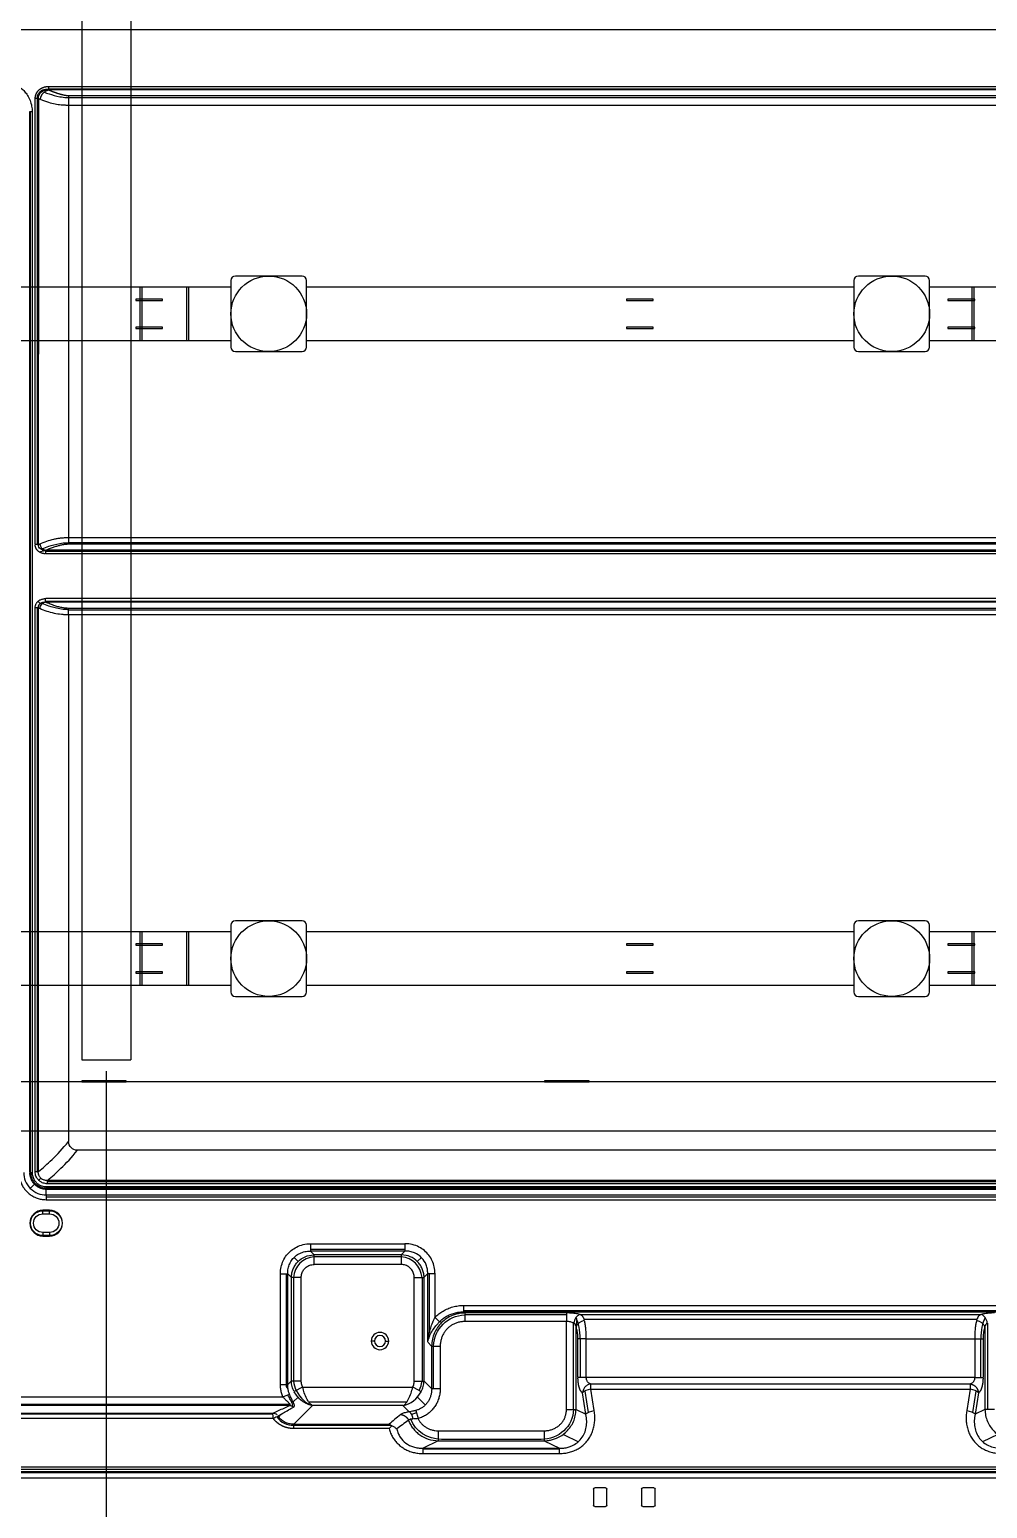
# Model space of a CAD drawing. Header units: millimetres. Extents: x 10037 to 11393, y -913 to 246.
# Drawn here: x 10931.7 to 11146.9, y -633.8 to -301.3 of the extents above; entities that cross this region are included whole.
import ezdxf

# ---------------------------------------------------------------- set-up
doc = ezdxf.new("R2010")
doc.units = ezdxf.units.MM
doc.header["$LTSCALE"] = 46.255
doc.layers.get('0').update_dxf_attribs({"linetype": 'CONTINUOUS'})
doc.layers.add('1', color=7, linetype='CONTINUOUS', true_color=0xffffff)

msp = doc.modelspace()

# ---------------------------------------------------------------- linework, layer by layer
at = {"color": 1}
for p, q in [((10943.42, -59.2), (10943.42, -533)), ((10954.42, -59.2), (10954.42, -533)), ((10943.42, -533), (10954.42, -533)), ((11306.42, -537.91), (10254.42, -537.91)), ((10254.42, -548.91), (11306.42, -548.91))]:
    msp.add_line(p, q, dxfattribs=at)
at = {"color": 3}
for p, q in [((10976.92, -357.7), (10976.92, -372.7)), ((10992.92, -356.7), (10977.92, -356.7)), ((10993.92, -372.7), (10993.92, -357.7)), ((11116.92, -357.7), (11116.92, -372.7)), ((11132.92, -356.7), (11117.92, -356.7)), ((11133.92, -372.7), (11133.92, -357.7)), ((10976.92, -359.2), (10853.92, -359.2)), ((10956.42, -359.2), (10956.42, -371.2)), ((10956.92, -359.2), (10956.92, -371.2)), ((10966.92, -359.2), (10966.92, -371.2)), ((10967.42, -359.2), (10967.42, -371.2)), ((11116.92, -359.2), (10993.92, -359.2)), ((11255.92, -359.2), (11133.92, -359.2)), ((11143.38, -359.2), (11143.38, -371.2)), ((11143.88, -359.2), (11143.88, -371.2)), ((10853.92, -371.2), (10976.92, -371.2)), ((10993.92, -371.2), (11116.92, -371.2)), ((11133.92, -371.2), (11255.92, -371.2)), ((10977.92, -373.7), (10992.92, -373.7)), ((11117.92, -373.7), (11132.92, -373.7)), ((10992.92, -501.7), (10977.92, -501.7)), ((11132.92, -501.7), (11117.92, -501.7)), ((10976.92, -504.2), (10853.92, -504.2)), ((10956.42, -504.2), (10956.42, -516.2)), ((10956.92, -504.2), (10956.92, -516.2)), ((10966.92, -504.2), (10966.92, -516.2)), ((10967.42, -504.2), (10967.42, -516.2)), ((10976.92, -502.7), (10976.92, -517.7)), ((10993.92, -517.7), (10993.92, -502.7)), ((11116.92, -504.2), (10993.92, -504.2)), ((11116.92, -502.7), (11116.92, -517.7)), ((11133.92, -517.7), (11133.92, -502.7)), ((11255.92, -504.2), (11133.92, -504.2)), ((11143.38, -504.2), (11143.38, -516.2)), ((11143.88, -504.2), (11143.88, -516.2)), ((10853.92, -516.2), (10976.92, -516.2)), ((10977.92, -518.7), (10992.92, -518.7)), ((10993.92, -516.2), (11116.92, -516.2)), ((11117.92, -518.7), (11132.92, -518.7)), ((11133.92, -516.2), (11255.92, -516.2))]:
    msp.add_line(p, q, dxfattribs=at)
at = {"color": 7}
msp.add_line((10948.92, -535.5), (10948.92, -731.84), dxfattribs=at)
at = {"color": 3}
for centre in [(10985.42, -365.2), (11125.42, -365.2), (10985.42, -510.2), (11125.42, -510.2)]:
    msp.add_circle(centre, 8.5, dxfattribs=at)
for centre, start, end in [((10977.92, -357.7), 90, 180), ((10992.92, -357.7), 0, 90), ((11117.92, -357.7), 90, 180), ((11132.92, -357.7), 0, 90), ((10977.92, -372.7), 180, 270), ((10992.92, -372.7), 270, 0), ((11117.92, -372.7), 180, 270), ((11132.92, -372.7), 270, 0), ((10977.92, -502.7), 90, 180), ((10992.92, -502.7), 0, 90), ((11117.92, -502.7), 90, 180), ((11132.92, -502.7), 0, 90), ((10977.92, -517.7), 180, 270), ((10992.92, -517.7), 270, 0), ((11117.92, -517.7), 180, 270), ((11132.92, -517.7), 270, 0)]:
    msp.add_arc(centre, 1, start, end, dxfattribs=at)
at = {"layer": '1', "color": 7, "linetype": 'Continuous'}
for p, q in [((11265.52, -301.37), (10295.32, -301.37)), ((10935.99, -314.84), (10935.99, -314.06)), ((10936.04, -314.06), (11265.52, -314.06)), ((11265.47, -314.68), (10936.04, -314.68)), ((11265.52, -314.84), (10936.04, -314.84)), ((10933.65, -316.76), (10932.96, -316.76)), ((10933.42, -316.81), (10933.42, -417.02)), ((10940.42, -316.12), (10940.42, -318.24)), ((10940.42, -316.55), (11265.52, -316.55)), ((10940.42, -318.29), (10940.42, -415.46)), ((10940.47, -316.12), (11265.52, -316.12)), ((10940.47, -318.24), (11265.47, -318.24)), ((10931.68, -319.7), (10932.25, -319.7)), ((10931.68, -319.75), (10931.68, -558.25)), ((10931.92, -558.3), (10931.92, -319.7)), ((10932.25, -319.75), (10932.25, -558.25)), ((10961.55, -361.9), (10955.55, -361.9)), ((10955.55, -361.9), (10955.55, -362.2)), ((10955.55, -362.2), (10961.55, -362.2)), ((10961.55, -362.2), (10961.55, -361.9)), ((11071.8, -361.9), (11065.8, -361.9)), ((11065.8, -361.9), (11065.8, -362.2)), ((11065.8, -362.2), (11071.8, -362.2)), ((11071.8, -362.2), (11071.8, -361.9)), ((11144.05, -361.9), (11138.05, -361.9)), ((11138.05, -361.9), (11138.05, -362.2)), ((11138.05, -362.2), (11144.05, -362.2)), ((11144.05, -362.2), (11144.05, -361.9)), ((10961.55, -368.2), (10955.55, -368.2)), ((10955.55, -368.2), (10955.55, -368.5)), ((10955.55, -368.5), (10961.55, -368.5)), ((10961.55, -368.5), (10961.55, -368.2)), ((11071.8, -368.2), (11065.8, -368.2)), ((11065.8, -368.2), (11065.8, -368.5)), ((11065.8, -368.5), (11071.8, -368.5)), ((11071.8, -368.5), (11071.8, -368.2)), ((11144.05, -368.2), (11138.05, -368.2)), ((11138.05, -368.2), (11138.05, -368.5)), ((11138.05, -368.5), (11144.05, -368.5)), ((11144.05, -368.5), (11144.05, -368.2)), ((10940.42, -415.52), (10940.42, -416.96)), ((10940.47, -415.52), (11335.36, -415.52)), ((10933.64, -417.07), (10932.94, -417.07)), ((10933.81, -418.73), (10935.13, -418.39)), ((10935.25, -418.38), (10935.25, -419.16)), ((11265.98, -418.38), (10935.3, -418.38)), ((10935.3, -418.54), (11266.03, -418.54)), ((11335.42, -416.67), (10940.42, -416.67)), ((10940.47, -416.96), (11335.36, -416.96)), ((11265.98, -419.16), (10935.3, -419.16)), ((10933.59, -431.33), (10932.94, -431.33)), ((10933.42, -431.33), (10933.42, -558.12)), ((10933.61, -429.9), (10934.07, -430.36)), ((10935.24, -430.02), (10935.24, -429.25)), ((11266.03, -429.86), (10935.24, -429.86)), ((11265.98, -430.02), (10935.3, -430.02)), ((10940.42, -432.82), (10940.42, -431.44)), ((10940.42, -431.74), (11335.42, -431.74)), ((11335.36, -431.44), (10940.47, -431.44)), ((10940.42, -432.94), (10940.42, -551.3)), ((11335.36, -432.89), (10940.47, -432.89)), ((10961.55, -506.9), (10955.55, -506.9)), ((10955.55, -506.9), (10955.55, -507.2)), ((10955.55, -507.2), (10961.55, -507.2)), ((10961.55, -507.2), (10961.55, -506.9)), ((11071.8, -506.9), (11065.8, -506.9)), ((11065.8, -506.9), (11065.8, -507.2)), ((11065.8, -507.2), (11071.8, -507.2)), ((11071.8, -507.2), (11071.8, -506.9)), ((11144.05, -506.9), (11138.05, -506.9)), ((11138.05, -506.9), (11138.05, -507.2)), ((11138.05, -507.2), (11144.05, -507.2)), ((11144.05, -507.2), (11144.05, -506.9)), ((10961.55, -513.2), (10955.55, -513.2)), ((10955.55, -513.2), (10955.55, -513.5)), ((10955.55, -513.5), (10961.55, -513.5)), ((10961.55, -513.5), (10961.55, -513.2)), ((11071.8, -513.2), (11065.8, -513.2)), ((11065.8, -513.2), (11065.8, -513.5)), ((11065.8, -513.5), (11071.8, -513.5)), ((11071.8, -513.5), (11071.8, -513.2)), ((11144.05, -513.2), (11138.05, -513.2)), ((11138.05, -513.2), (11138.05, -513.5)), ((11138.05, -513.5), (11144.05, -513.5)), ((11144.05, -513.5), (11144.05, -513.2)), ((10953.42, -537.7), (10943.42, -537.7)), ((10943.42, -537.7), (10943.42, -537.91)), ((10943.42, -537.91), (10953.42, -537.91)), ((10953.42, -537.91), (10953.42, -537.7)), ((11057.42, -537.7), (11047.42, -537.7)), ((11047.42, -537.7), (11047.42, -537.91)), ((11047.42, -537.91), (11057.42, -537.91)), ((11057.42, -537.91), (11057.42, -537.7)), ((11315.42, -553.3), (10942.42, -553.3)), ((10931.72, -558.3), (10932.25, -558.3)), ((10933.63, -558.12), (10932.93, -558.12)), ((10932.78, -560.94), (10931.84, -561.88)), ((10933.76, -560.01), (10934.19, -559.58)), ((10935.42, -562.04), (10935.42, -561.47)), ((11315.42, -561.8), (10935.42, -561.8)), ((10935.47, -561.47), (11315.36, -561.47)), ((10935.47, -562.04), (11315.42, -562.04)), ((10935.66, -560.1), (10935.66, -560.83)), ((10935.66, -560.3), (11315.39, -560.3)), ((10935.42, -563.36), (10935.42, -562.09)), ((10935.42, -563.36), (10935.42, -564.42)), ((10935.42, -563.8), (11315.42, -563.8)), ((10935.47, -563.36), (11315.42, -563.36)), ((10935.47, -564.42), (11315.36, -564.42)), ((10936.17, -566.8), (10934.67, -566.8)), ((10934.67, -566.8), (10934.67, -566.9)), ((10934.67, -566.9), (10936.17, -566.9)), ((10934.67, -567.55), (10934.67, -566.95)), ((10934.67, -567.6), (10936.17, -567.6)), ((10936.17, -566.8), (10936.17, -566.9)), ((10936.17, -567.6), (10936.17, -566.9)), ((10936.17, -571.8), (10934.67, -571.8)), ((10934.67, -571.8), (10934.67, -572.5)), ((10936.17, -571.85), (10936.17, -572.45)), ((10934.67, -572.6), (10934.67, -572.5)), ((10936.17, -572.5), (10934.67, -572.5)), ((10934.67, -572.6), (10936.17, -572.6)), ((10936.17, -572.6), (10936.17, -572.5)), ((10994.8, -574.33), (10994.8, -575.97)), ((10994.85, -574.33), (11015.98, -574.33)), ((11016.03, -574.33), (11016.03, -575.97)), ((10992.04, -578.32), (10991.12, -577.4)), ((11016.03, -575.63), (10994.8, -575.63)), ((10995.58, -576.75), (10994.84, -576)), ((11015.98, -575.97), (10994.85, -575.97)), ((10995.62, -579), (10995.62, -576.78)), ((11015.22, -577.24), (10995.62, -577.24)), ((10995.67, -576.78), (11015.17, -576.78)), ((11015.22, -579), (11015.22, -576.78)), ((11015.25, -576.75), (11016, -576)), ((11019.72, -577.4), (11018.8, -578.32)), ((10988.04, -581.09), (10989.69, -581.09)), ((10988.04, -605.96), (10988.04, -581.14)), ((10989.35, -581.09), (10989.35, -606.4)), ((10989.69, -605.96), (10989.69, -581.14)), ((10990.46, -581.87), (10989.72, -581.12)), ((10992.72, -581.9), (10990.5, -581.9)), ((10990.5, -605.15), (10990.5, -581.95)), ((10990.96, -581.9), (10990.96, -605.2)), ((10992.72, -605.15), (10992.72, -581.95)), ((11015.17, -579), (10995.67, -579)), ((11018.12, -581.9), (11020.34, -581.9)), ((11018.12, -605.15), (11018.12, -581.95)), ((11019.88, -581.9), (11019.88, -605.2)), ((11020.34, -605.15), (11020.34, -581.95)), ((11020.37, -581.87), (11021.12, -581.12)), ((11022.79, -581.09), (11021.15, -581.09)), ((11021.15, -596.4), (11021.15, -581.14)), ((11021.49, -581.09), (11021.49, -594.4)), ((11022.79, -590.84), (11022.79, -581.14)), ((11029.22, -588.2), (11029.22, -589.65)), ((11029.28, -588.2), (11167.68, -588.2)), ((11022.79, -590.89), (11023.8, -591.86)), ((11023.9, -591.76), (11024.23, -592.09)), ((11029.22, -589.35), (11167.73, -589.35)), ((11029.22, -589.65), (11029.43, -589.86)), ((11029.28, -589.65), (11167.68, -589.65)), ((11029.47, -589.96), (11029.47, -591.83)), ((11052.32, -590.29), (11029.47, -590.29)), ((11052.27, -589.89), (11029.52, -589.89)), ((11052.32, -591.83), (11029.52, -591.83)), ((11052.32, -589.89), (11052.32, -591.83)), ((11052.32, -611.56), (11052.32, -591.83)), ((11055.41, -590.23), (11145.43, -590.23)), ((11144.54, -591.36), (11056.3, -591.36)), ((11053.93, -611.61), (11053.93, -592.16)), ((11054.48, -611.56), (11054.48, -593.09)), ((11146.36, -593.09), (11146.36, -611.61)), ((11146.91, -592.16), (11146.91, -611.61)), ((11009.17, -596.2), (11008.47, -596.2)), ((11011.67, -596.2), (11012.37, -596.2)), ((11021.19, -596.49), (11022.03, -597.33)), ((11022.03, -597.33), (11023.96, -597.33)), ((11022.03, -597.38), (11022.03, -606.84)), ((11022.43, -606.89), (11022.43, -597.33)), ((11023.96, -597.38), (11023.96, -606.84)), ((11056.78, -595.74), (11054.91, -595.74)), ((11054.91, -604.35), (11054.91, -595.79)), ((11055.38, -595.74), (11055.38, -604.4)), ((11056.78, -604.35), (11056.78, -595.74)), ((11056.78, -595.74), (11144.05, -595.74)), ((11144.05, -595.74), (11144.05, -604.35)), ((11144.05, -595.74), (11145.93, -595.74)), ((11145.45, -604.4), (11145.45, -595.74)), ((11145.93, -595.79), (11145.93, -604.35)), ((10990.46, -605.24), (10989.72, -605.98)), ((10992.72, -605.2), (10990.5, -605.2)), ((11018.12, -605.2), (11020.34, -605.2)), ((11020.37, -605.24), (11022.03, -606.89)), ((11056.78, -604.4), (11054.91, -604.4)), ((11144.05, -604.4), (11056.78, -604.4)), ((11144.05, -604.4), (11145.93, -604.4)), ((10988.04, -606.01), (10989.69, -606.01)), ((10988.6, -608.75), (10990.07, -608.12)), ((10989.35, -606.4), (10989.73, -606.98)), ((10992.99, -606.59), (10991.13, -607.56)), ((10993.1, -606.56), (11017.74, -606.56)), ((11017.84, -606.59), (11019.71, -607.56)), ((11022.03, -606.89), (11023.96, -606.89)), ((11056.69, -612.63), (11055.95, -607.84)), ((11056.43, -607.47), (11057.18, -612.31)), ((11057.83, -607.06), (11057.83, -605.88)), ((11057.83, -607.06), (11143.01, -607.06)), ((11058.57, -611.85), (11057.83, -607.06)), ((11143.01, -607.06), (11142.27, -611.85)), ((11143.01, -605.88), (11143.01, -607.06)), ((11143.66, -612.31), (11144.4, -607.47)), ((11144.89, -607.84), (11144.14, -612.68)), ((10865.59, -608.75), (10988.55, -608.75)), ((10865.99, -610.43), (10990.21, -610.43)), ((10990.03, -610.72), (10866.34, -610.72)), ((10992, -608.82), (10990.91, -609.91)), ((10995.19, -610.75), (10991.07, -614.87)), ((10994.37, -609.86), (11016.47, -609.86)), ((11015.56, -610.72), (10995.27, -610.72)), ((11015.65, -610.75), (11017, -612.1)), ((11018.44, -611.83), (11018.98, -613.65)), ((11020.6, -610.58), (11018.84, -608.82)), ((11052.32, -611.61), (11054.48, -611.61)), ((11054.48, -611.61), (11056.65, -612.66)), ((11146.36, -611.61), (11144.19, -612.66)), ((11148.52, -611.61), (11146.36, -611.61)), ((10986.39, -613.65), (10574.44, -613.65)), ((10986.38, -612.65), (10574.46, -612.65)), ((10574.5, -612.46), (10986.34, -612.46)), ((10988.1, -612.72), (10987.6, -613.22)), ((10991.03, -615.84), (10991.03, -615.01)), ((10991.03, -615.12), (11012.83, -615.12)), ((10991.08, -614.91), (11012.4, -614.91)), ((11018.59, -612.33), (11017.53, -612.69)), ((11012.4, -615.89), (10991.08, -615.89)), ((11023.52, -616.38), (11023.52, -618.65)), ((11023.57, -616.38), (11047.26, -616.38)), ((11024.22, -618.31), (11046.62, -618.31)), ((11047.31, -616.38), (11047.31, -618.65)), ((11051.62, -617.19), (11055, -618.84)), ((11149.22, -617.19), (11145.83, -618.84)), ((11023.52, -618.65), (11020.09, -620.31)), ((11020.09, -621.5), (11020.09, -620.31)), ((11020.14, -620.31), (11050.75, -620.31)), ((11050.75, -620.5), (11020.14, -620.5)), ((11020.14, -621.5), (11050.7, -621.5)), ((11023.57, -618.65), (11047.31, -618.65)), ((11047.31, -618.65), (11050.75, -620.31)), ((11050.75, -621.5), (11050.75, -620.31)), ((11223.31, -625.06), (10337.53, -625.06)), ((10337.55, -624.99), (11223.28, -624.99)), ((11222.15, -624.59), (10338.69, -624.59)), ((11328.57, -625.6), (10232.27, -625.6)), ((11328.57, -625.81), (10232.27, -625.81)), ((11328.57, -627.07), (10232.27, -627.07)), ((11058.42, -629.5), (11058.42, -633.1)), ((11061.12, -629.2), (11058.72, -629.2)), ((11061.42, -633.1), (11061.42, -629.5)), ((11069.22, -629.5), (11069.22, -633.1)), ((11071.92, -629.2), (11069.52, -629.2)), ((11072.22, -633.1), (11072.22, -629.5)), ((11058.72, -633.4), (11061.12, -633.4)), ((11069.52, -633.4), (11071.92, -633.4))]:
    msp.add_line(p, q, dxfattribs=at)
for centre, radius, start, end in [((10934.67, -569.7), 2.9, 90, 270), ((10936.17, -569.7), 2.9, 270, 90), ((11010.42, -596.2), 1.95, 0, 180), ((11010.42, -596.2), 1.25, 0, 180), ((11010.42, -596.2), 1.95, 180, 0), ((11010.42, -596.2), 1.25, 180, 0)]:
    msp.add_arc(centre, radius, start, end, dxfattribs=at)
at = {"layer": '1', "color": 7, "linetype": 'Continuous', "extrusion": (0, 0, -1)}
for centre, radius, start, end in [((-10934.67, -569.7), 2.8, 270, 90), ((-10934.67, -569.7), 2.1, 270, 90), ((-10936.17, -569.7), 2.8, 90, 270), ((-10936.17, -569.7), 2.1, 90, 270), ((-11058.72, -629.5), 0.3, 0, 90), ((-11061.12, -629.5), 0.3, 90, 180), ((-11069.52, -629.5), 0.3, 0, 90), ((-11071.92, -629.5), 0.3, 90, 180), ((-11058.72, -633.1), 0.3, 270, 0), ((-11061.12, -633.1), 0.3, 180, 270), ((-11069.52, -633.1), 0.3, 270, 0), ((-11071.92, -633.1), 0.3, 180, 270)]:
    msp.add_arc(centre, radius, start, end, dxfattribs=at)
at = {"layer": '1', "color": 7, "linetype": 'Continuous'}
for centre, major_axis, ratio, start_param, end_param in [((10935.25, -416.93), (0.63, -1.36), 0.843475, 4.339243, 5.780415), ((10935.24, -431.47), (-0.64, -1.36), 0.845006, 3.646809, 5.088262), ((10996.44, -582.73), (-4.01, 4.01), 0.935113, 5.615074, 6.951296), ((11014.39, -582.73), (-4.01, -4.01), 0.935113, 2.473482, 3.809704), ((11055.36, -592.16), (0.52, 1.93), 0.694347, 0.414434, 1.754529), ((11053.31, -595.74), (0, 5.7), 0.36397, 4.712389, 5.688156), ((11056.36, -593.04), (1.86, 0.72), 0.705394, 1.337185, 2.638059), ((11144.48, -593.04), (-1.86, 0.72), 0.705394, 3.645126, 4.979934), ((11147.53, -595.74), (0, 5.7), 0.36397, 0.599566, 1.570796), ((11145.48, -592.16), (-0.52, 1.93), 0.694349, 4.528654, 5.915014), ((10996.44, -604.38), (-4.01, -4.01), 0.935113, 5.615074, 6.027356), ((11014.39, -604.38), (-4.01, 4.01), 0.935113, 3.397422, 3.809704), ((11057.83, -607.84), (1.98, 0.31), 0.386839, 1.511102, 2.761616), ((11143.01, -607.84), (-1.98, 0.31), 0.386839, 3.521569, 4.772083), ((10990.08, -612.4), (-0.69, 1.56), 0.9162, 5.22435, 5.815745), ((11058.58, -612.68), (1.98, 0.31), 0.386839, 1.511102, 2.76162), ((11142.26, -612.68), (-1.98, 0.31), 0.386839, 3.521566, 4.772083), ((10986.39, -614.13), (-0.76, 1.52), 0.929933, 5.164269, 5.766317), ((10986.45, -614.31), (-1.35, -1.03), 0.320037, 3.629743, 4.444752), ((10991.89, -608.93), (3.32, 5.59), 0.801729, 2.7897, 3.625591), ((11017.04, -614.07), (-0.26, 1.98), 0.443091, 4.822903, 5.934565)]:
    msp.add_ellipse(centre, major_axis=major_axis, ratio=ratio, start_param=start_param, end_param=end_param, dxfattribs=at)
at = {"layer": '1', "color": 7, "linetype": 'Continuous', "extrusion": (0, 0, -1)}
for centre, major_axis, ratio, start_param, end_param in [((11030.4, -598.26), (-5.82, 5.82), 0.935113, 5.581349, 6.985021), ((11046.16, -610.9), (-7.09, 3.43), 0.927053, 2.755584, 4.230845), ((11024.68, -610.9), (7.09, 3.43), 0.927053, 2.05234, 3.224407)]:
    msp.add_ellipse(centre, major_axis=major_axis, ratio=ratio, start_param=start_param, end_param=end_param, dxfattribs=at)
at = {"layer": '1', "color": 7, "linetype": 'Continuous'}
for points, degree in [([(10925.42, -312.87), (10925.93, -312.87), (10926.89, -312.99), (10928.1, -313.38), (10929.07, -313.9), (10929.86, -314.48), (10930.56, -315.17), (10931.21, -316.02), (10931.81, -317.16), (10932.2, -318.56), (10932.25, -319.33), (10932.25, -319.7)], 3), ([(10934.7, -314.3), (10935.29, -314.06), (10935.99, -314.06)], 2), ([(10938.36, -315.71), (10938.67, -315.8), (10938.96, -315.87)], 2), ([(10938.96, -315.87), (10939.46, -316), (10939.87, -316.06)], 2), ([(10933.65, -316.76), (10933.73, -316.8), (10933.88, -316.87), (10934.04, -316.93), (10934.12, -316.96)], 3), ([(10939.87, -316.06), (10940.04, -316.09), (10940.32, -316.12), (10940.42, -316.12)], 2), ([(10933.05, -417.73), (10932.95, -417.44), (10932.94, -417.12)], 2), ([(10933.44, -418.4), (10933.18, -418.1), (10933.05, -417.73)], 2), ([(10934.19, -418.94), (10933.75, -418.75), (10933.44, -418.4)], 2), ([(10933.64, -417.07), (10933.69, -417.05), (10933.8, -417), (10933.9, -416.96), (10933.95, -416.93)], 3), ([(10935.2, -419.16), (10934.66, -419.15), (10934.19, -418.94)], 2), ([(10932.94, -431.33), (10932.94, -431.22), (10932.96, -431), (10933.02, -430.73), (10933.11, -430.5), (10933.22, -430.29), (10933.34, -430.12), (10933.47, -429.96), (10933.63, -429.81), (10933.8, -429.67), (10934.01, -429.54), (10934.25, -429.43), (10934.54, -429.33), (10934.87, -429.26), (10935.12, -429.25), (10935.24, -429.25)], 3), ([(10933.94, -431.47), (10933.89, -431.45), (10933.79, -431.4), (10933.69, -431.35), (10933.64, -431.33)], 3), ([(11265.98, -429.25), (11155.75, -429.25), (11045.52, -429.25), (10935.3, -429.25)], 3), ([(10929.3, -558.3), (10929.3, -558.76), (10929.4, -559.6), (10929.74, -560.66), (10930.19, -561.52), (10930.69, -562.22), (10931.26, -562.81), (10931.95, -563.38), (10932.88, -563.91), (10933.85, -564.24), (10934.72, -564.4), (10935.2, -564.42), (10935.42, -564.42)], 3), ([(10930.36, -558.3), (10930.36, -558.92), (10930.59, -560.22), (10931.74, -561.98), (10933.5, -563.13), (10934.8, -563.36), (10935.42, -563.36)], 3), ([(10932.25, -558.3), (10932.25, -558.62), (10932.34, -559.21), (10932.71, -560.02), (10933.26, -560.66), (10933.85, -561.08), (10934.42, -561.33), (10934.95, -561.45), (10935.27, -561.47), (10935.42, -561.47)], 3), ([(10935.66, -560.83), (10935.48, -560.83), (10935.15, -560.8), (10934.72, -560.68), (10934.35, -560.52), (10934.04, -560.32), (10933.77, -560.1), (10933.53, -559.84), (10933.3, -559.53), (10933.11, -559.13), (10932.97, -558.67), (10932.93, -558.31), (10932.93, -558.12)], 3), ([(11315.36, -560.09), (11310.57, -560.09), (11301.41, -560.09), (11288.98, -560.09), (11277.69, -560.09), (11267.39, -560.09), (11257.94, -560.09), (11249.16, -560.09), (11240.98, -560.09), (11233.49, -560.09), (11226.77, -560.09), (11220.72, -560.09), (11215.24, -560.09), (11210.22, -560.09), (11205.61, -560.09), (11201.41, -560.09), (11197.55, -560.09), (11194.11, -560.09), (11190.76, -560.09), (11188.3, -560.09), (11182.79, -560.09), (11177.21, -560.09), (11171.65, -560.09), (11166.08, -560.09), (11160.52, -560.09), (11154.95, -560.09), (11149.39, -560.09), (11143.82, -560.09), (11138.26, -560.09), (11132.69, -560.09), (11127.12, -560.09), (11121.56, -560.09), (11115.99, -560.09), (11110.43, -560.09), (11104.86, -560.09), (11099.29, -560.09), (11093.73, -560.09), (11088.16, -560.09), (11082.6, -560.09), (11077.03, -560.09), (11071.47, -560.09), (11065.9, -560.09), (11060.33, -560.1), (11054.77, -560.1), (11049.2, -560.1), (11043.64, -560.1), (11038.07, -560.1), (11032.51, -560.1), (11026.94, -560.1), (11021.37, -560.1), (11015.81, -560.1), (11010.24, -560.1), (11004.68, -560.1), (10999.11, -560.1), (10993.54, -560.1), (10987.98, -560.1), (10982.41, -560.1), (10976.85, -560.1), (10971.28, -560.1), (10965.72, -560.1), (10960.14, -560.1), (10954.62, -560.1), (10948.88, -560.1), (10943.97, -560.1), (10938.63, -560.1), (10935.66, -560.1)], 3), ([(11315.42, -560.82), (11310.6, -560.82), (11301.4, -560.82), (11288.98, -560.82), (11277.69, -560.82), (11267.4, -560.82), (11257.94, -560.82), (11249.16, -560.82), (11240.98, -560.82), (11233.49, -560.82), (11226.77, -560.82), (11220.72, -560.82), (11215.24, -560.82), (11210.22, -560.82), (11205.61, -560.82), (11201.41, -560.82), (11197.55, -560.82), (11194.11, -560.82), (11190.76, -560.82), (11188.3, -560.82), (11182.79, -560.82), (11177.21, -560.82), (11171.65, -560.82), (11166.08, -560.82), (11160.52, -560.82), (11154.95, -560.82), (11149.39, -560.82), (11143.82, -560.82), (11138.26, -560.82), (11132.69, -560.82), (11127.12, -560.82), (11121.56, -560.82), (11115.99, -560.82), (11110.43, -560.82), (11104.86, -560.82), (11099.29, -560.82), (11093.73, -560.82), (11088.16, -560.83), (11082.6, -560.83), (11077.03, -560.83), (11071.47, -560.83), (11065.9, -560.83), (11060.33, -560.83), (11054.77, -560.83), (11049.2, -560.83), (11043.64, -560.83), (11038.07, -560.83), (11032.51, -560.83), (11026.94, -560.83), (11021.37, -560.83), (11015.81, -560.83), (11010.24, -560.83), (11004.68, -560.83), (10999.11, -560.83), (10993.54, -560.83), (10987.98, -560.83), (10982.41, -560.83), (10976.85, -560.83), (10971.28, -560.83), (10965.72, -560.83), (10960.14, -560.83), (10954.62, -560.83), (10948.88, -560.83), (10943.97, -560.83), (10938.63, -560.83), (10935.66, -560.83)], 3), ([(10988.04, -581.09), (10988.04, -580.55), (10988.16, -579.53), (10988.63, -578.14), (10989.39, -576.88), (10990.41, -575.83), (10991.63, -575.02), (10993.13, -574.46), (10994.23, -574.33), (10994.8, -574.33)], 3), ([(11022.79, -581.09), (11022.79, -580.55), (11022.67, -579.53), (11022.2, -578.14), (11021.44, -576.88), (11020.43, -575.83), (11019.21, -575.02), (11017.71, -574.46), (11016.61, -574.33), (11016.03, -574.33)], 3), ([(10992.72, -581.9), (10992.72, -581.58), (10992.82, -580.97), (10993.21, -580.18), (10993.83, -579.54), (10994.64, -579.11), (10995.28, -579), (10995.62, -579)], 3), ([(11018.12, -581.9), (11018.12, -581.58), (11018.02, -580.97), (11017.62, -580.18), (11017.01, -579.54), (11016.19, -579.11), (11015.56, -579), (11015.22, -579)], 3), ([(11022.79, -590.89), (11023.06, -590.61), (11023.63, -590.09), (11024.58, -589.44), (11025.61, -588.91), (11026.75, -588.51), (11027.97, -588.26), (11028.8, -588.2), (11029.22, -588.2)], 3), ([(11029.47, -591.83), (11029.2, -591.83), (11028.67, -591.86), (11027.9, -592.03), (11027.16, -592.29), (11026.48, -592.65), (11025.86, -593.11), (11025.31, -593.65), (11024.84, -594.26), (11024.47, -594.94), (11024.19, -595.67), (11024, -596.48), (11023.96, -597.04), (11023.96, -597.33)], 3), ([(11055.36, -590.23), (11055.2, -590.19), (11054.86, -590.11), (11054.31, -590.02), (11053.69, -589.95), (11053.01, -589.9), (11052.55, -589.89), (11052.32, -589.89)], 3), ([(11148.52, -589.89), (11148.29, -589.89), (11147.85, -589.9), (11147.21, -589.94), (11146.6, -590.01), (11146.01, -590.11), (11145.65, -590.19), (11145.48, -590.23)], 3), ([(11146.36, -591.03), (11146.38, -591), (11146.4, -590.97), (11146.42, -590.93)], 3), ([(10988.6, -608.75), (10988.54, -608.61), (10988.42, -608.31), (10988.28, -607.86), (10988.18, -607.41), (10988.1, -606.95), (10988.05, -606.49), (10988.04, -606.17), (10988.04, -606.01)], 3), ([(10990.07, -608.12), (10990.03, -608.01), (10989.94, -607.78), (10989.84, -607.44), (10989.77, -607.09), (10989.71, -606.74), (10989.69, -606.38), (10989.68, -606.14), (10989.69, -606.01)], 3), ([(10991.6, -607.34), (10992.44, -609.07), (10993.82, -610.31), (10995.22, -610.72)], 3), ([(11015.66, -610.71), (11017.25, -610.42), (11018.82, -609.19), (11019.69, -607.6)], 3), ([(11023.96, -606.89), (11023.96, -607.25), (11023.91, -607.95), (11023.7, -608.92), (11023.36, -609.86), (11022.9, -610.72), (11022.33, -611.5), (11021.66, -612.19), (11020.87, -612.8), (11019.96, -613.31), (11019.32, -613.55), (11018.98, -613.65)], 3), ([(11143.01, -605.88), (11114.62, -605.88), (11086.22, -605.88), (11057.83, -605.88)], 3), ([(10986.39, -612.46), (10986.81, -612.25), (10987.63, -611.85), (10988.86, -611.27), (10989.67, -610.9), (10990.08, -610.72)], 3), ([(10987.55, -613.05), (10987.94, -612.81), (10988.71, -612.36), (10989.86, -611.71), (10990.61, -611.29), (10990.99, -611.09)], 3), ([(11047.31, -616.38), (11047.59, -616.38), (11048.14, -616.34), (11048.91, -616.17), (11049.63, -615.88), (11050.29, -615.49), (11050.88, -615.02), (11051.38, -614.46), (11051.79, -613.83), (11052.08, -613.15), (11052.27, -612.4), (11052.32, -611.88), (11052.32, -611.61)], 3), ([(11050.75, -621.5), (11051.15, -621.5), (11051.92, -621.45), (11053, -621.24), (11054.02, -620.9), (11054.95, -620.44), (11055.81, -619.87), (11056.59, -619.15), (11057.29, -618.3), (11057.87, -617.32), (11058.29, -616.28), (11058.56, -615.2), (11058.69, -614.18), (11058.71, -613.13), (11058.64, -612.32), (11058.58, -611.9)], 3), ([(11142.26, -611.9), (11142.21, -612.26), (11142.13, -612.98), (11142.13, -614.05), (11142.27, -615.19), (11142.55, -616.3), (11142.98, -617.34), (11143.53, -618.27), (11144.18, -619.08), (11144.91, -619.77), (11145.75, -620.37), (11146.69, -620.85), (11147.74, -621.22), (11148.88, -621.45), (11149.68, -621.5), (11150.09, -621.5)], 3), ([(10987.58, -613.2), (10987.57, -613.18), (10987.56, -613.16), (10987.54, -613.13), (10987.53, -613.11), (10987.53, -613.09), (10987.53, -613.08), (10987.53, -613.06), (10987.54, -613.05), (10987.55, -613.05), (10987.55, -613.05)], 3), ([(11015.08, -612.73), (11014.61, -613.12), (11013.7, -613.87), (11012.85, -614.57), (11012.45, -614.91)], 3), ([(11012.45, -614.91), (11012.56, -614.94), (11012.79, -615.05), (11012.99, -615.2), (11013.09, -615.29)], 3), ([(11016.82, -614.01), (11016.34, -614.36), (11015.43, -615.04), (11014.57, -615.68), (11014.16, -615.99)], 3), ([(11017.04, -612.14), (11016.85, -612.16), (11016.5, -612.22), (11016.04, -612.32), (11015.64, -612.44), (11015.31, -612.58), (11015.15, -612.68), (11015.08, -612.73)], 3), ([(11012.45, -615.89), (11012.55, -616.24), (11012.79, -616.91), (11013.25, -617.83), (11013.81, -618.64), (11014.46, -619.36), (11015.19, -619.98), (11016, -620.51), (11016.91, -620.94), (11017.89, -621.26), (11018.93, -621.45), (11019.69, -621.5), (11020.09, -621.5)], 3)]:
    msp.add_open_spline(points, degree=degree, dxfattribs=at)
for points, degree, knots in [([(10932.96, -316.71), (10932.97, -316.22), (10933.25, -315.53), (10933.55, -315.09), (10933.93, -314.72), (10934.42, -314.41), (10934.7, -314.3)], 2, [0, 0, 0, 0.240963, 0.3674691, 0.4939753, 0.6204815, 0.7469877, 0.7469877, 0.7469877]), ([(10933.42, -316.71), (10933.42, -316.63), (10933.42, -316.55), (10933.45, -316.25), (10933.51, -316.02), (10933.7, -315.63), (10933.83, -315.45), (10934.13, -315.16), (10934.31, -315.03), (10934.71, -314.83), (10934.93, -314.76), (10935.41, -314.67), (10935.68, -314.67), (10935.94, -314.69)], 3, [0, 0, 0, 0, 0.065871, 0.065871, 0.251, 0.251, 0.42468, 0.42468, 0.598046, 0.598046, 0.786799, 0.786799, 1, 1, 1, 1]), ([(10933.65, -316.71), (10933.64, -316.17), (10933.9, -315.64), (10934.78, -314.97), (10935.36, -314.82), (10935.94, -314.84)], 3, [0, 0, 0, 0, 0.499582, 0.499582, 1, 1, 1, 1]), ([(10934.96, -315.34), (10935.3, -315.48), (10935.66, -315.61), (10936.76, -315.97), (10937.52, -316.2), (10938.94, -316.46), (10939.47, -316.52), (10940.17, -316.55), (10940.29, -316.55), (10940.42, -316.55)], 3, [0, 0, 0, 0, 0.253617, 0.253617, 0.717822, 0.717822, 0.949924, 0.949924, 1, 1, 1, 1]), ([(10936.03, -314.86), (10936.87, -315.22), (10937.68, -315.49), (10938.02, -315.61), (10938.36, -315.71)], 2, [0, 0, 0, 0.2449505, 0.2449505, 0.3707921, 0.3707921, 0.3707921]), ([(10932.94, -417.02), (10932.94, -405.93), (10932.95, -383.72), (10932.95, -350.31), (10932.95, -327.98), (10932.96, -316.81)], 3, [0, 0, 0, 0, 0.333156, 0.666828, 1, 1, 1, 1]), ([(10933.65, -316.8), (10933.65, -333.35), (10933.65, -366.77), (10933.64, -400.18), (10933.64, -417.04)], 3, [0, 0, 0, 0, 0.49553, 1, 1, 1, 1]), ([(10934.19, -316.99), (10934.47, -317.1), (10935.03, -317.32), (10936.08, -317.66), (10937.26, -317.98), (10938.47, -318.18), (10939.33, -318.23), (10939.88, -318.24), (10940.19, -318.24), (10940.37, -318.24)], 3, [0, 0, 0, 0, 0.182575, 0.358705, 0.615907, 0.806515, 0.891504, 0.939651, 1, 1, 1, 1]), ([(10934.01, -416.91), (10934.51, -416.7), (10935.43, -416.32), (10936.79, -415.93), (10937.86, -415.71), (10938.66, -415.59), (10939.49, -415.53), (10940.1, -415.52), (10940.38, -415.52)], 3, [0, 0, 0, 0, 0.317813, 0.587797, 0.701768, 0.800361, 0.906579, 1, 1, 1, 1]), ([(10935.2, -418.39), (10934.8, -418.4), (10934.4, -418.3), (10933.81, -417.85), (10933.64, -417.49), (10933.64, -417.12)], 3, [0, 0, 0, 0, 0.500813, 0.500813, 1, 1, 1, 1]), ([(10934.57, -418.01), (10935.01, -417.83), (10935.48, -417.64), (10936.71, -417.23), (10937.49, -417), (10938.95, -416.76), (10939.49, -416.69), (10940.19, -416.67), (10940.3, -416.67), (10940.42, -416.67)], 3, [0, 0, 0, 0, 0.31447, 0.31447, 0.74297, 0.74297, 0.95722, 0.95722, 1, 1, 1, 1]), ([(10935.29, -418.36), (10935.43, -418.3), (10935.73, -418.17), (10936.16, -417.99), (10936.6, -417.82), (10937.02, -417.67), (10937.43, -417.53), (10937.82, -417.41), (10938.2, -417.31), (10938.57, -417.22), (10938.91, -417.14), (10939.25, -417.07), (10939.56, -417.03), (10939.85, -416.99), (10940.14, -416.97), (10940.33, -416.96), (10940.42, -416.96)], 3, [0, 0, 0, 0, 0.064927, 0.136855, 0.208784, 0.280713, 0.352642, 0.42457, 0.496499, 0.568428, 0.640356, 0.712285, 0.784214, 0.856143, 0.928071, 1, 1, 1, 1]), ([(10932.93, -558.07), (10932.93, -543.99), (10932.93, -515.82), (10932.94, -473.59), (10932.94, -445.44), (10932.94, -431.38)], 3, [0, 0, 0, 0, 0.333198, 0.666802, 1, 1, 1, 1]), ([(10933.64, -431.28), (10933.64, -431.23), (10933.65, -431.11), (10933.68, -430.94), (10933.74, -430.79), (10933.81, -430.65), (10933.89, -430.53), (10933.98, -430.43), (10934.09, -430.34), (10934.21, -430.25), (10934.36, -430.17), (10934.54, -430.1), (10934.75, -430.05), (10934.97, -430.02), (10935.12, -430.01), (10935.19, -430.02)], 3, [0, 0, 0, 0, 0.073364, 0.157424, 0.232418, 0.300808, 0.365051, 0.427655, 0.491252, 0.558564, 0.632208, 0.714549, 0.806743, 0.908943, 1, 1, 1, 1]), ([(10933.64, -431.36), (10933.64, -452.53), (10933.64, -494.77), (10933.64, -537.01), (10933.64, -558.08)], 3, [0, 0, 0, 0, 0.500981, 1, 1, 1, 1]), ([(10940.39, -432.89), (10940.12, -432.88), (10939.58, -432.88), (10938.46, -432.8), (10937.07, -432.56), (10935.47, -432.1), (10934.52, -431.71), (10934.01, -431.5)], 3, [0, 0, 0, 0, 0.085574, 0.179489, 0.394862, 0.669828, 1, 1, 1, 1]), ([(10940.42, -431.74), (10940.3, -431.74), (10940.18, -431.73), (10939.47, -431.71), (10938.93, -431.65), (10937.47, -431.4), (10936.68, -431.17), (10935.46, -430.76), (10935, -430.57), (10934.56, -430.39)], 3, [0, 0, 0, 0, 0.043903, 0.043903, 0.258061, 0.258061, 0.686378, 0.686378, 1, 1, 1, 1]), ([(10940.42, -431.44), (10940.33, -431.44), (10940.16, -431.43), (10939.86, -431.41), (10939.52, -431.37), (10939.14, -431.31), (10938.73, -431.23), (10938.29, -431.12), (10937.83, -431), (10937.35, -430.85), (10936.85, -430.68), (10936.33, -430.49), (10935.81, -430.28), (10935.46, -430.12), (10935.29, -430.04)], 3, [0, 0, 0, 0, 0.083905, 0.16781, 0.251715, 0.33562, 0.419525, 0.50343, 0.587335, 0.67124, 0.755144, 0.839049, 0.922954, 1, 1, 1, 1]), ([(10933.68, -558.09), (10934.63, -557.29), (10936.78, -555.4), (10939.14, -552.95), (10940.42, -551.3)], 3, [0, 0, 0, 0, 0.478385, 1, 1, 1, 1]), ([(10942.42, -553.3), (10941.9, -553.3), (10940.87, -552.88), (10940.43, -551.86), (10940.42, -551.35)], 3, [0, 0, 0, 0, 0.508098, 1, 1, 1, 1]), ([(10935.7, -560.07), (10936.65, -559.27), (10938.79, -557.39), (10941.14, -554.95), (10942.42, -553.3)], 3, [0, 0, 0, 0, 0.476236, 1, 1, 1, 1]), ([(10931.68, -558.35), (10931.69, -558.65), (10931.77, -559.25), (10932.1, -560.08), (10932.59, -560.79), (10933.18, -561.32), (10933.79, -561.68), (10934.37, -561.9), (10934.89, -562.01), (10935.22, -562.03), (10935.37, -562.03)], 3, [0, 0, 0, 0, 0.153749, 0.311975, 0.463957, 0.600928, 0.721885, 0.828789, 0.923681, 1, 1, 1, 1]), ([(10931.92, -558.3), (10931.92, -558.81), (10932.14, -559.75), (10932.89, -560.83), (10933.97, -561.58), (10934.91, -561.8), (10935.42, -561.8)], 3, [0, 0, 0, 0, 0.25, 0.5, 0.75, 1, 1, 1, 1]), ([(10935.61, -560.1), (10935.5, -560.1), (10935.28, -560.1), (10934.97, -560.03), (10934.68, -559.92), (10934.44, -559.78), (10934.22, -559.61), (10934.04, -559.41), (10933.87, -559.17), (10933.73, -558.87), (10933.64, -558.53), (10933.63, -558.29), (10933.63, -558.17)], 3, [0, 0, 0, 0, 0.104296, 0.212552, 0.309794, 0.398473, 0.483237, 0.569785, 0.663908, 0.768928, 0.886049, 1, 1, 1, 1]), ([(10989.68, -581.04), (10989.68, -580.66), (10989.75, -579.9), (10990.09, -578.82), (10990.66, -577.86), (10991.44, -577.06), (10992.4, -576.44), (10993.53, -576.05), (10994.34, -575.96), (10994.75, -575.97)], 3, [0, 0, 0, 0, 0.14109, 0.280905, 0.419313, 0.557347, 0.697561, 0.847528, 1, 1, 1, 1]), ([(10990.5, -581.85), (10990.53, -581.53), (10990.59, -580.88), (10990.9, -579.94), (10991.37, -579.09), (10992.18, -578.09), (10993.56, -577.08), (10994.89, -576.88), (10995.57, -576.79)], 3, [0, 0, 0, 0, 0.123573, 0.250119, 0.373164, 0.492869, 0.742001, 1, 1, 1, 1]), ([(11020.33, -581.85), (11020.31, -581.53), (11020.25, -580.87), (11019.93, -579.94), (11019.47, -579.09), (11018.65, -578.08), (11017.27, -577.08), (11015.94, -576.88), (11015.27, -576.79)], 3, [0, 0, 0, 0, 0.123625, 0.250372, 0.373444, 0.49283, 0.743113, 1, 1, 1, 1]), ([(11021.15, -581.03), (11021.14, -580.7), (11021.11, -580.04), (11020.75, -578.78), (11019.87, -577.37), (11018.47, -576.42), (11017.16, -576.02), (11016.45, -575.98), (11016.09, -575.97)], 3, [0, 0, 0, 0, 0.124707, 0.248011, 0.488649, 0.732791, 0.865887, 1, 1, 1, 1]), ([(11021.16, -596.38), (11021.23, -595.84), (11021.37, -594.79), (11021.77, -593.33), (11022.24, -592.03), (11022.62, -591.25), (11022.79, -590.89)], 3, [0, 0, 0, 0, 0.290993, 0.560339, 0.79512, 1, 1, 1, 1]), ([(11021.16, -596.41), (11021.21, -596.21), (11021.31, -595.76), (11021.63, -594.9), (11022.17, -593.88), (11022.87, -592.91), (11023.42, -592.26), (11023.7, -591.96), (11023.79, -591.87)], 3, [0, 0, 0, 0, 0.126459, 0.290209, 0.556633, 0.791797, 0.932262, 1, 1, 1, 1]), ([(11029.41, -589.9), (11029.1, -589.91), (11028.46, -589.95), (11027.53, -590.15), (11026.04, -590.67), (11024.14, -591.91), (11022.77, -593.94), (11022.14, -595.81), (11022.07, -596.82), (11022.03, -597.33)], 3, [0, 0, 0, 0, 0.08173, 0.165384, 0.246411, 0.4917, 0.738023, 0.866162, 1, 1, 1, 1]), ([(11023.84, -591.82), (11024.05, -591.6), (11024.52, -591.18), (11025.31, -590.65), (11026.19, -590.21), (11027.15, -589.88), (11028.17, -589.69), (11028.87, -589.65), (11029.22, -589.65)], 3, [0, 0, 0, 0, 0.154123, 0.315315, 0.479236, 0.648859, 0.823184, 1, 1, 1, 1]), ([(11053.9, -592.14), (11053.8, -592.1), (11053.6, -592.01), (11053.21, -591.91), (11052.78, -591.84), (11052.47, -591.83), (11052.32, -591.83)], 3, [0, 0, 0, 0, 0.229351, 0.478974, 0.742406, 1, 1, 1, 1]), ([(11054.47, -591.02), (11054.6, -591.27), (11054.64, -591.57), (11054.58, -592.2), (11054.51, -592.51), (11054.43, -592.84)], 3, [0, 0, 0, 0, 0.538557, 0.538557, 1, 1, 1, 1]), ([(11056.34, -591.52), (11056.3, -591.37), (11056.2, -591.06), (11055.99, -590.7), (11055.73, -590.42), (11055.51, -590.31), (11055.4, -590.25)], 3, [0, 0, 0, 0, 0.247068, 0.519803, 0.773074, 1, 1, 1, 1]), ([(11056.78, -595.74), (11056.78, -595.36), (11056.77, -594.6), (11056.69, -593.5), (11056.56, -592.47), (11056.43, -591.91), (11056.37, -591.63)], 3, [0, 0, 0, 0, 0.244049, 0.492479, 0.747007, 1, 1, 1, 1]), ([(11144.47, -591.62), (11144.41, -591.89), (11144.29, -592.42), (11144.16, -593.42), (11144.07, -594.54), (11144.06, -595.34), (11144.05, -595.74)], 3, [0, 0, 0, 0, 0.238821, 0.480047, 0.742408, 1, 1, 1, 1]), ([(11145.44, -590.25), (11145.33, -590.31), (11145.1, -590.43), (11144.84, -590.71), (11144.63, -591.07), (11144.54, -591.38), (11144.49, -591.52)], 3, [0, 0, 0, 0, 0.228009, 0.482392, 0.754898, 1, 1, 1, 1]), ([(11054.48, -593.04), (11054.42, -592.84), (11054.35, -592.55), (11054.15, -592.29), (11054.03, -592.22), (11053.98, -592.19)], 3, [0, 0, 0, 0, 0.568188, 0.809407, 1, 1, 1, 1]), ([(11054.9, -595.69), (11054.9, -595.53), (11054.9, -595.22), (11054.86, -594.76), (11054.8, -594.3), (11054.72, -593.85), (11054.61, -593.42), (11054.53, -593.16), (11054.48, -593.04)], 3, [0, 0, 0, 0, 0.152914, 0.322332, 0.491749, 0.661166, 0.830583, 1, 1, 1, 1]), ([(11146.36, -593.04), (11146.31, -593.15), (11146.23, -593.39), (11146.13, -593.79), (11146.05, -594.22), (11145.98, -594.7), (11145.94, -595.19), (11145.93, -595.53), (11145.93, -595.69)], 3, [0, 0, 0, 0, 0.169301, 0.338603, 0.507904, 0.677206, 0.846507, 1, 1, 1, 1]), ([(11146.85, -592.19), (11146.8, -592.22), (11146.69, -592.3), (11146.49, -592.55), (11146.41, -592.84), (11146.36, -593.04)], 3, [0, 0, 0, 0, 0.191506, 0.434019, 1, 1, 1, 1]), ([(10991.11, -607.52), (10990.94, -607.17), (10990.61, -606.44), (10990.54, -605.66), (10990.5, -605.25)], 3, [0, 0, 0, 0, 0.488071, 1, 1, 1, 1]), ([(10993.03, -606.52), (10992.95, -606.37), (10992.83, -606.05), (10992.74, -605.61), (10992.72, -605.33), (10992.72, -605.2)], 3, [0, 0, 0, 0, 0.312924, 0.656462, 1, 1, 1, 1]), ([(11017.81, -606.52), (11017.89, -606.37), (11018.01, -606.05), (11018.1, -605.61), (11018.12, -605.33), (11018.12, -605.2)], 3, [0, 0, 0, 0, 0.312924, 0.656462, 1, 1, 1, 1]), ([(11019.73, -607.52), (11019.89, -607.16), (11020.22, -606.44), (11020.3, -605.66), (11020.33, -605.25)], 3, [0, 0, 0, 0, 0.488599, 1, 1, 1, 1]), ([(11055.19, -606.61), (11055.12, -606.38), (11055.01, -605.85), (11054.94, -605.24), (11054.91, -604.68), (11054.91, -604.45)], 2, [0.5053456, 0.5053456, 0.5053456, 0.631682, 0.7580184, 0.9024029, 1, 1, 1]), ([(11057.83, -605.88), (11057.75, -605.86), (11057.61, -605.81), (11057.4, -605.7), (11057.22, -605.54), (11057.07, -605.35), (11056.94, -605.14), (11056.85, -604.9), (11056.8, -604.66), (11056.78, -604.49), (11056.78, -604.4)], 3, [0, 0, 0, 0, 0.135726, 0.267513, 0.396003, 0.520943, 0.642676, 0.763756, 0.883414, 1, 1, 1, 1]), ([(11144.05, -604.4), (11144.05, -604.48), (11144.04, -604.65), (11143.99, -604.9), (11143.9, -605.13), (11143.77, -605.35), (11143.62, -605.54), (11143.43, -605.7), (11143.23, -605.81), (11143.08, -605.86), (11143.01, -605.88)], 3, [0, 0, 0, 0, 0.115382, 0.232963, 0.352987, 0.476073, 0.602568, 0.732809, 0.865846, 1, 1, 1, 1]), ([(11145.93, -604.45), (11145.93, -605.02), (11145.83, -605.83), (11145.72, -606.36), (11145.58, -606.84), (11145.41, -607.24), (11145.21, -607.56), (11145, -607.79), (11144.89, -607.84)], 2, [0, 0, 0, 0.24197, 0.368308, 0.494646, 0.620985, 0.747323, 0.873662, 1, 1, 1]), ([(10990.18, -610.69), (10990.22, -610.7), (10990.26, -610.71), (10990.41, -610.75), (10990.52, -610.76), (10990.68, -610.74), (10990.74, -610.71), (10990.8, -610.62), (10990.81, -610.55), (10990.78, -610.4), (10990.75, -610.31), (10990.65, -610.08), (10990.56, -609.92), (10990.35, -609.53), (10990.21, -609.29), (10989.95, -608.8), (10989.81, -608.55), (10989.69, -608.29), (10989.69, -608.29), (10989.69, -608.28)], 3, [0, 0, 0, 0, 0.04296, 0.04296, 0.173251, 0.173251, 0.278334, 0.278334, 0.384476, 0.384476, 0.477541, 0.477541, 0.622375, 0.622375, 0.808808, 0.808808, 0.996369, 0.996369, 1, 1, 1, 1]), ([(10991.02, -611.07), (10991.06, -611.04), (10991.12, -610.99), (10991.18, -610.88), (10991.2, -610.71), (10991.15, -610.46), (10991, -610.09), (10990.76, -609.61), (10990.49, -609.07), (10990.26, -608.57), (10990.15, -608.3), (10990.1, -608.18)], 3, [0, 0, 0, 0, 0.085382, 0.142016, 0.239047, 0.353961, 0.485952, 0.634898, 0.807879, 0.91936, 1, 1, 1, 1]), ([(10995.16, -610.7), (10994.85, -610.63), (10994.27, -610.49), (10993.5, -610.1), (10992.68, -609.53), (10991.84, -608.73), (10991.37, -607.95), (10991.15, -607.6)], 3, [0, 0, 0, 0, 0.195899, 0.371056, 0.511883, 0.775258, 1, 1, 1, 1]), ([(10995.18, -610.69), (10995.06, -610.61), (10994.79, -610.42), (10994.38, -609.92), (10993.9, -609.1), (10993.42, -607.97), (10993.17, -607.02), (10993.06, -606.6)], 3, [0, 0, 0, 0, 0.149899, 0.3223, 0.502772, 0.778722, 1, 1, 1, 1]), ([(11015.66, -610.68), (11015.82, -610.58), (11016.11, -610.36), (11016.51, -609.83), (11016.96, -609.06), (11017.4, -608), (11017.66, -607.05), (11017.78, -606.61)], 3, [0, 0, 0, 0, 0.182265, 0.355755, 0.501025, 0.766117, 1, 1, 1, 1]), ([(11022.03, -606.89), (11022.04, -607.15), (11022.01, -607.66), (11021.87, -608.39), (11021.64, -609.08), (11021.31, -609.71), (11020.9, -610.29), (11020.4, -610.8), (11019.82, -611.24), (11019.18, -611.58), (11018.72, -611.75), (11018.49, -611.81)], 3, [0, 0, 0, 0, 0.117455, 0.229788, 0.340475, 0.449352, 0.557338, 0.665113, 0.776443, 0.891351, 1, 1, 1, 1]), ([(11055.95, -607.84), (11055.83, -607.79), (11055.62, -607.56), (11055.33, -607.09), (11055.19, -606.61)], 2, [0, 0, 0, 0.1263364, 0.2526728, 0.5053456, 0.5053456, 0.5053456]), ([(11057.83, -605.88), (11057.71, -605.89), (11057.48, -605.92), (11057.02, -606.09), (11056.61, -606.39), (11056.29, -606.78), (11056.11, -607.12), (11055.99, -607.48), (11055.96, -607.73), (11055.95, -607.84)], 3, [0, 0, 0, 0, 0.120332, 0.250276, 0.499443, 0.624583, 0.749724, 0.884203, 1, 1, 1, 1]), ([(10990.11, -610.71), (10990.17, -610.69), (10990.28, -610.64), (10990.27, -610.5), (10990.15, -610.33), (10989.91, -610.09), (10989.63, -609.84), (10989.36, -609.58), (10989.04, -609.27), (10988.81, -609), (10988.65, -608.81)], 3, [0, 0, 0, 0, 0.114904, 0.191033, 0.288602, 0.416195, 0.577196, 0.672321, 0.778203, 1, 1, 1, 1]), ([(11018.4, -611.84), (11018.17, -611.9), (11017.71, -612.02), (11017.3, -612.09), (11017.09, -612.13)], 3, [0, 0, 0, 0, 0.496463, 1, 1, 1, 1]), ([(11047.31, -618.65), (11047.64, -618.63), (11048.29, -618.59), (11049.21, -618.39), (11050.66, -617.89), (11052.47, -616.7), (11053.79, -614.77), (11054.37, -613.02), (11054.44, -612.08), (11054.48, -611.61)], 3, [0, 0, 0, 0, 0.089547, 0.175079, 0.256583, 0.503369, 0.746985, 0.872207, 1, 1, 1, 1]), ([(11146.36, -611.61), (11146.39, -612.07), (11146.46, -612.98), (11147.02, -614.71), (11148.31, -616.64), (11150.26, -617.94), (11152.06, -618.54), (11153.02, -618.61), (11153.52, -618.65)], 3, [0, 0, 0, 0, 0.124305, 0.245936, 0.489333, 0.7374, 0.864084, 1, 1, 1, 1]), ([(10986.44, -613.59), (10986.42, -613.44), (10986.39, -613.14), (10986.37, -612.8), (10986.37, -612.59), (10986.38, -612.52), (10986.39, -612.5)], 3, [0, 0, 0, 0, 0.279506, 0.593837, 0.839388, 1, 1, 1, 1]), ([(10990.98, -615.89), (10990.33, -615.88), (10989.07, -615.6), (10988.2, -615.18), (10987.63, -614.82), (10986.88, -614.21), (10986.48, -613.69)], 2, [0, 0, 0, 0.245196, 0.49988, 0.627222, 0.754564, 1, 1, 1]), ([(10990.98, -614.91), (10990.66, -614.91), (10990, -614.85), (10989.06, -614.53), (10988.23, -613.98), (10987.79, -613.5), (10987.61, -613.24)], 3, [0, 0, 0, 0, 0.239571, 0.486984, 0.745258, 1, 1, 1, 1]), ([(11016.84, -614.06), (11016.97, -614.36), (11017.24, -614.99), (11017.82, -615.85), (11018.53, -616.64), (11019.62, -617.54), (11021.28, -618.41), (11022.75, -618.57), (11023.52, -618.65)], 3, [0, 0, 0, 0, 0.116067, 0.238239, 0.360095, 0.484951, 0.729965, 1, 1, 1, 1]), ([(11017.83, -613.74), (11017.73, -613.74), (11017.5, -613.75), (11017.21, -613.8), (11016.99, -613.88), (11016.9, -613.95), (11016.86, -613.98)], 3, [0, 0, 0, 0, 0.231952, 0.514686, 0.786405, 1, 1, 1, 1]), ([(11018.94, -613.65), (11018.76, -613.68), (11018.42, -613.72), (11018.09, -613.73), (11017.93, -613.73)], 3, [0, 0, 0, 0, 0.498654, 1, 1, 1, 1]), ([(11019, -613.69), (11019.09, -613.88), (11019.31, -614.25), (11019.71, -614.76), (11020.2, -615.23), (11020.76, -615.63), (11021.38, -615.96), (11022.04, -616.2), (11022.77, -616.35), (11023.27, -616.38), (11023.52, -616.38)], 3, [0, 0, 0, 0, 0.116747, 0.242926, 0.369105, 0.495284, 0.621463, 0.747642, 0.873821, 1, 1, 1, 1]), ([(11050.75, -620.31), (11051.08, -620.31), (11051.74, -620.29), (11052.68, -620.1), (11054.14, -619.6), (11055.52, -618.5), (11056.43, -616.93), (11056.81, -615.58), (11056.92, -614.16), (11056.78, -613.23), (11056.71, -612.74)], 3, [0, 0, 0, 0, 0.083582, 0.16324, 0.239938, 0.469197, 0.598219, 0.731377, 0.860685, 1, 1, 1, 1]), ([(11144.14, -612.68), (11144.07, -613.15), (11143.92, -614.1), (11144.04, -615.97), (11144.87, -618.13), (11146.76, -619.65), (11148.56, -620.24), (11149.54, -620.29), (11150.03, -620.31)], 3, [0, 0, 0, 0, 0.135392, 0.273749, 0.530549, 0.755549, 0.875872, 1, 1, 1, 1]), ([(11013.09, -615.29), (11012.99, -615.38), (11012.78, -615.55), (11012.56, -615.78), (11012.45, -615.89)], 3, [0, 0, 0, 0, 0.496822, 1, 1, 1, 1]), ([(11014.16, -615.99), (11014.09, -615.92), (11013.94, -615.77), (11013.6, -615.51), (11013.29, -615.38), (11013.09, -615.29)], 3, [0, 0, 0, 0, 0.26379, 0.519978, 1, 1, 1, 1]), ([(11014.18, -616.05), (11014.27, -616.36), (11014.46, -616.97), (11015.06, -618.08), (11016.15, -619.25), (11017.65, -619.99), (11019, -620.28), (11019.72, -620.3), (11020.09, -620.31)], 3, [0, 0, 0, 0, 0.131509, 0.261469, 0.499608, 0.737451, 0.865185, 1, 1, 1, 1])]:
    msp.add_open_spline(points, degree=degree, knots=knots, dxfattribs=at)
for points, weights in [([(10934.12, -316.91), (10934.27, -315.83), (10934.99, -315.02), (10935.94, -314.85)], [1.12964252048, 0.956435051327, 0.956786538329, 1.13069698148]), ([(11143.01, -605.88), (11144.06, -605.94), (11144.82, -606.75), (11144.89, -607.84)], [1.15696689337, 0.947674498378, 0.947677702259, 1.15697650501]), ([(11015.13, -612.74), (11015.87, -612.82), (11016.48, -613.27), (11016.8, -613.97)], [1.07570253893, 0.972633465827, 0.974810867747, 1.08223474469])]:
    msp.add_rational_spline(points, weights, degree=3, dxfattribs=at)

doc.saveas('drawing.dxf')
